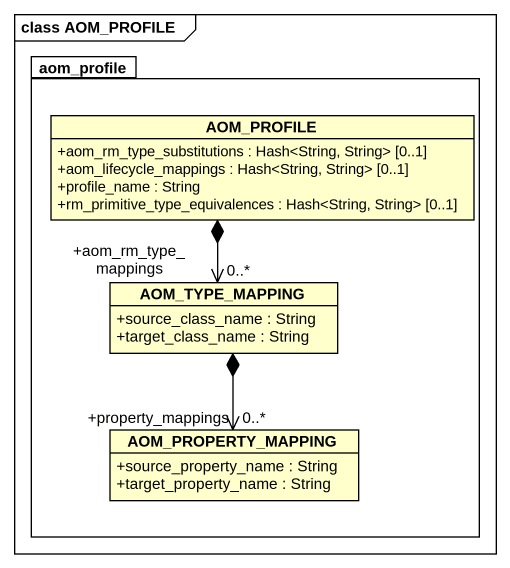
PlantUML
@startuml
mainframe class AOM_PROFILE
hide circle
hide empty members
skinparam classAttributeIconSize 0
package aom_profile {
  class AOM_PROFILE {
    +aom_rm_type_substitutions : Hash<String, String> [0..1]
    +aom_lifecycle_mappings : Hash<String, String> [0..1]
    +profile_name : String
    +rm_primitive_type_equivalences : Hash<String, String> [0..1]
  }
  class AOM_TYPE_MAPPING {
    +source_class_name : String
    +target_class_name : String
  }
  class AOM_PROPERTY_MAPPING {
    +source_property_name : String
    +target_property_name : String
  }
}
AOM_PROFILE *--> "+aom_rm_type_mappings\n0..*" AOM_TYPE_MAPPING
AOM_TYPE_MAPPING *--> "+property_mappings\n0..*" AOM_PROPERTY_MAPPING
@enduml
